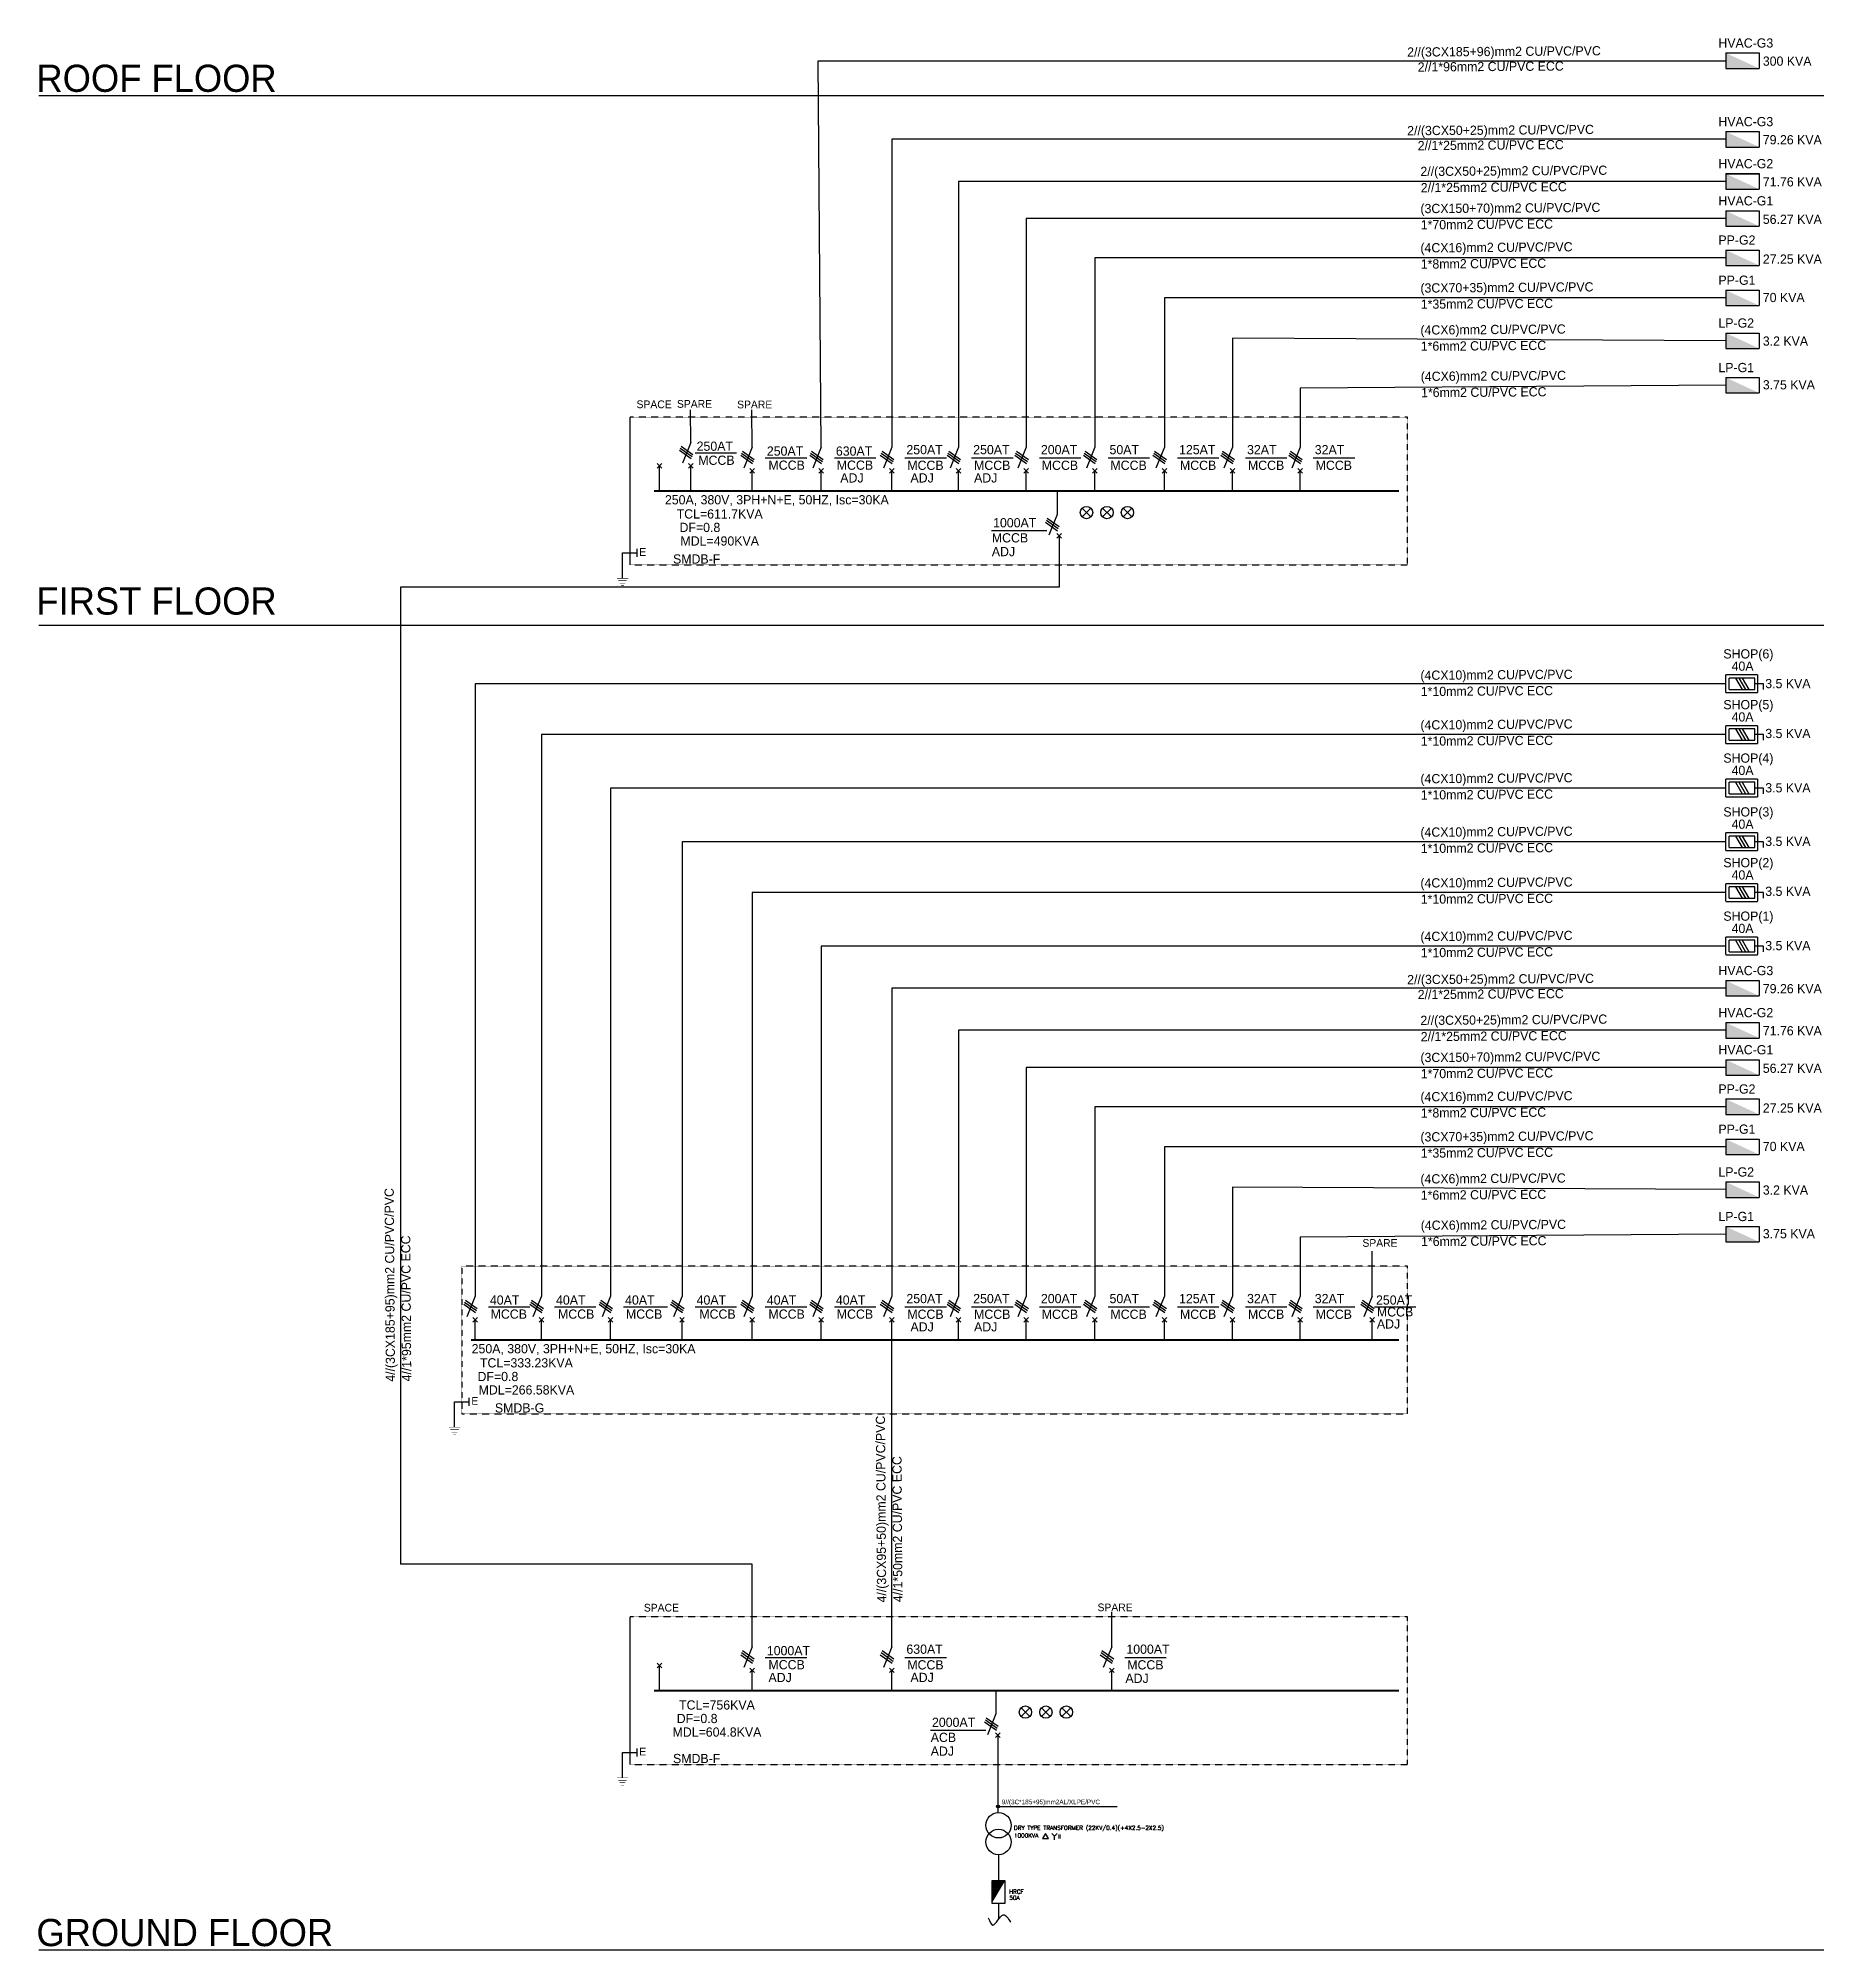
# Model space of a CAD drawing. Header units: millimetres. Extents: x -918189 to -128147, y -87802 to 32348.
# Drawn here: x -918189 to -821405, y -86562 to 17058 of the extents above.
import ezdxf
from ezdxf.enums import TextEntityAlignment as Align

# ---------------------------------------------------------------- set-up
doc = ezdxf.new("R2010")
doc.units = ezdxf.units.MM
for name, pattern in [('B02 SLD$0$CENTER', [2, 1.25, -0.25, 0.25, -0.25]), ('B02 SLD$0$CONTINUA', [0]), ('B02 SLD$0$HIDDEN', [0.375, 0.25, -0.125])]:
    doc.linetypes.add(name, pattern=pattern)
for name, color, linetype in [('B02 SLD$0$E-DIAG-TXT', 2, 'Continuous'), ('B02 SLD$0$E-EQUIP', 4, 'Continuous'), ('B02 SLD$0$E-PANEL', 1, 'B02 SLD$0$CENTER'), ('B02 SLD$0$E-S', 4, 'Continuous'), ('B02 SLD$0$E-SLD', 4, 'Continuous'), ('B02 SLD$0$E-SOCK-DP-1', 2, 'Continuous'), ('B02 SLD$0$E-SWIT-AIR', 6, 'Continuous'), ('B02 SLD$0$E-T25', 3, 'Continuous'), ('B02 SLD$0$E-TEXT', 3, 'Continuous'), ('B02 SLD$0$E-TEXT25', 3, 'Continuous'), ('B02 SLD$0$E-WIR', 4, 'Continuous'), ('B02 SLD$0$E-WIRE', 4, 'B02 SLD$0$CONTINUA'), ('B02 SLD$0$XREF1$0$E-SLD', 4, 'Continuous'), ('E-TEXT', 40, 'Continuous'), ('ELEC', 4, 'Continuous')]:
    doc.layers.add(name, color=color, linetype=linetype)
doc.styles.add('B02 SLD$0$EN-SCL', font='stencil.shx', dxfattribs={"height": 500})
doc.styles.add('B02 SLD$0$STENCIL', font='STENCIL.shx', dxfattribs={"height": 0.25})
doc.styles.add('B02 SLD$0$T25-200', font='Stencil.shx', dxfattribs={"width": 0.8, "height": 500})
doc.styles.add('B02 SLD$0$XREF1$0$LEROY', font='STENCIL', dxfattribs={"height": 2})
doc.styles.add('ELEC', font='romans.shx')
doc.dimstyles.new('ISO-25', dxfattribs={"dimtxt": 2.5, "dimasz": 2.5, "dimexe": 1.25, "dimexo": 0.625, "dimtad": 1, "dimtxsty": 'Standard', "dimcen": 2.5, "dimadec": 0, "dimazin": 0, "dimtfac": 1, "dimtmove": 0, "dimatfit": 3, "dimfxl": 1, "dimarcsym": 0})

# ---------------------------------------------------------------- blocks, each defined once
blk = doc.blocks.new('B02 SLD$0$P2-flat-5')
at = {"layer": 'B02 SLD$0$E-SOCK-DP-1'}
for p, q in [((-4.54, 4.18), (4.54, 4.18)), ((-4.54, 4.18), (-4.54, 0)), ((-4.54, 0), (4.54, 0)), ((4.54, 4.18), (4.54, 0))]:
    blk.add_line(p, q, dxfattribs=at)
blk.add_solid([(-4.54, 0), (-4.54, 4.18), (4.54, 0)], dxfattribs=at)
blk = doc.blocks.new('B02 SLD$0$IS8')
for p, q in [((32, 751), (32, 584)), ((143, 751), (32, 751)), ((-79, 584), (-79, 84)), ((143, 584), (-79, 584)), ((143, 84), (143, 584)), ((143, 84), (-79, 84))]:
    blk.add_line(p, q)
at = {"color": 7, "linetype": 'B02 SLD$0$HIDDEN', "ltscale": 0.5}
for p, q in [((-139, 644), (-139, 24)), ((203, 644), (-139, 644)), ((203, 24), (203, 644)), ((203, 24), (-139, 24))]:
    blk.add_line(p, q, dxfattribs=at)
at = {"color": 3}
for p, q in [((-79, 338), (143, 466)), ((-79, 274), (143, 402)), ((-79, 210), (143, 338))]:
    blk.add_line(p, q, dxfattribs=at)

msp = doc.modelspace()

# ---------------------------------------------------------------- linework, layer by layer
at = {"color": 4}
msp.add_line((-879488, -65667), (-898549, -65667), dxfattribs=at)
for points in [[(-875746, -5115), (-875918, 15841, -0.4166181), (-875918, 15841), (-826721, 15841)], [(-826721, 11578), (-871923, 11578, 0.4142136), (-871923, 11578), (-871923, -5115)], [(-826721, 9298), (-868303, 9298, 0.4142136), (-868304, 9298), (-868304, -5115)], [(-826721, 7285), (-864632, 7285, 0.4142136), (-864632, 7285), (-864632, -5115)], [(-826721, 5158), (-860912, 5158, 0.4142136), (-860912, 5158), (-860912, -5115)], [(-826721, 2981), (-857145, 2981, 0.4142136), (-857145, 2981), (-857145, -5115)], [(-826721, 661), (-853459, 792, 0.4156494), (-853459, 792), (-853459, -5115)], [(-826721, -1753), (-849789, -1910, 0.4122184), (-849789, -1911), (-849789, -5115)], [(-862856, -11893), (-862856, -12703), (-898549, -12703, 0.4142136), (-898549, -12704), (-898549, -65667)], [(-826707, -17936), (-894500, -17936, 0.4142136), (-894500, -17936), (-894500, -51134)], [(-826707, -20687), (-890916, -20687, 0.4142136), (-890916, -20687), (-890916, -51134)], [(-826707, -23587), (-887172, -23587, 0.4142136), (-887172, -23587), (-887172, -51134)], [(-826707, -26502), (-883294, -26502, 0.4142136), (-883294, -26502), (-883294, -51134)], [(-826707, -29253), (-879488, -29253, 0.4142136), (-879488, -29253), (-879488, -51134)], [(-826707, -32152), (-875746, -32152, 0.4142136), (-875746, -32153), (-875746, -51134)], [(-826721, -34441), (-871923, -34441, 0.4142136), (-871923, -34441), (-871923, -51134)], [(-826721, -36721), (-868303, -36721, 0.4142136), (-868304, -36721), (-868304, -51134)], [(-826721, -38734), (-864632, -38734, 0.4142136), (-864632, -38734), (-864632, -51134)], [(-826721, -40861), (-860912, -40861, 0.4142136), (-860912, -40861), (-860912, -51134)], [(-826721, -43038), (-857145, -43038, 0.4142136), (-857145, -43038), (-857145, -51134)], [(-826721, -45358), (-853459, -45227, 0.4156494), (-853459, -45227), (-853459, -51134)], [(-826721, -47772), (-849789, -47929, 0.4122184), (-849789, -47929), (-849789, -51134)]]:
    msp.add_lwpolyline(points, format="xyb", dxfattribs=at)
for points in [[(-918150, 13957), (-821405, 13957)], [(-918150, 13955), (-821405, 13955)], [(-918150, 13955), (-821405, 13955)], [(-918150, -14761), (-821405, -14761)], [(-866168, -78506), (-866168, -78506)], [(-918150, -86560), (-821405, -86560)], [(-918150, -86560), (-821405, -86560)], [(-918150, -86562), (-821405, -86562)]]:
    msp.add_lwpolyline(points)
for points in [[(-882813, -4848), (-882827, -3084)], [(-879488, -5115), (-879505, -3093)], [(-862856, -9910), (-862856, -12305)], [(-871923, -70139), (-871923, -53511)], [(-879488, -70139), (-879488, -65667)], [(-860001, -70139), (-860000, -68268)], [(-866168, -74935), (-866168, -77330)], [(-866168, -77330), (-866168, -78506)], [(-866168, -78506), (-866168, -79128)], [(-866136, -81408), (-866136, -82819)], [(-866136, -84041), (-866135, -84904)]]:
    msp.add_lwpolyline(points, dxfattribs=at)
at = {"color": 1}
for points in [[(-886096, -11492), (-886096, -3492)], [(-886096, -76517), (-886096, -68517)]]:
    msp.add_lwpolyline(points, dxfattribs=at)
at = {"layer": 'B02 SLD$0$E-EQUIP'}
for p, q in [((-861130, -8891, -2148734769), (-861606, -8416, -2148734769)), ((-861606, -8891, -2148734769), (-861130, -8416, -2148734769)), ((-860496, -8891, -2148734769), (-860021, -8416, -2148734769)), ((-860021, -8891, -2148734769), (-860496, -8416, -2148734769)), ((-859386, -8891, -2148734769), (-858911, -8416, -2148734769)), ((-858911, -8891, -2148734769), (-859386, -8416, -2148734769)), ((-864442, -73916, -2148734769), (-864917, -73441, -2148734769)), ((-864917, -73916, -2148734769), (-864442, -73441, -2148734769)), ((-863808, -73916, -2148734769), (-863333, -73441, -2148734769)), ((-863333, -73916, -2148734769), (-863808, -73441, -2148734769)), ((-862698, -73916, -2148734769), (-862223, -73441, -2148734769)), ((-862223, -73916, -2148734769), (-862698, -73441, -2148734769))]:
    msp.add_line(p, q, dxfattribs=at)
at = {"layer": 'B02 SLD$0$E-PANEL', "ltscale": 0.1}
for points in [[(-886096, -11492), (-843963, -11492), (-843963, -3492), (-886096, -3492)], [(-886096, -76517), (-843963, -76517), (-843963, -68517), (-886096, -68517)]]:
    msp.add_lwpolyline(points, dxfattribs=at)
msp.add_lwpolyline([(-895234, -57511), (-843963, -57511), (-843963, -49511), (-895234, -49511)], close=True, dxfattribs=at)
at = {"layer": 'B02 SLD$0$E-S', "color": 4}
for p, q in [((-884507, -7226), (-884507, -6124)), ((-882813, -7226), (-882813, -6124)), ((-884507, -7492), (-884507, -6391)), ((-882813, -7492), (-882813, -6391)), ((-879488, -7492), (-879488, -6391)), ((-875746, -7492), (-875746, -6391)), ((-871923, -7492), (-871923, -6391)), ((-868304, -7492), (-868304, -6391)), ((-864632, -7492), (-864632, -6391)), ((-860912, -7492), (-860912, -6391)), ((-857145, -7492), (-857145, -6391)), ((-853459, -7492), (-853459, -6391)), ((-849789, -7492), (-849789, -6391)), ((-894500, -53511), (-894500, -52410)), ((-890916, -53511), (-890916, -52410)), ((-887172, -53511), (-887172, -52410)), ((-883294, -53511), (-883294, -52410)), ((-879488, -53511), (-879488, -52410)), ((-875746, -53511), (-875746, -52410)), ((-871923, -53511), (-871923, -52410)), ((-868304, -53511), (-868304, -52410)), ((-864632, -53511), (-864632, -52410)), ((-860912, -53511), (-860912, -52410)), ((-857145, -53511), (-857145, -52410)), ((-853459, -53511), (-853459, -52410)), ((-849789, -53511), (-849789, -52410)), ((-845882, -53511), (-845882, -52410)), ((-884507, -72250), (-884507, -71149)), ((-884507, -72517), (-884507, -71416)), ((-879488, -72517), (-879488, -71416)), ((-871923, -72517), (-871923, -71416)), ((-860001, -72517), (-860001, -71416))]:
    msp.add_line(p, q, dxfattribs=at)
at = {"layer": 'B02 SLD$0$E-S'}
msp.add_lwpolyline([(-845882, -51134), (-845882, -48684)], dxfattribs=at)
msp.add_spline([(-866692, -84828, 0), (-866441, -85220, 0), (-865889, -84668, 0), (-865495, -85062, 0)], degree=3, dxfattribs=at)
at = {"layer": 'B02 SLD$0$E-SLD'}
for p, q in [((-886516, -10844), (-885746, -10844)), ((-885746, -10626), (-885746, -11063)), ((-895619, -56863), (-894849, -56863)), ((-894849, -56644), (-894849, -57082)), ((-886516, -75869), (-885746, -75869)), ((-885746, -75650), (-885746, -76088))]:
    msp.add_line(p, q, dxfattribs=at)
for centre in [(-861368, -8654, -2148734769), (-860258, -8654, -2148734769), (-859149, -8654, -2148734769), (-864680, -73678, -2148734769), (-863570, -73678, -2148734769), (-862461, -73678, -2148734769)]:
    msp.add_circle(centre, 336, dxfattribs=at)
at = {"layer": 'B02 SLD$0$E-T25'}
for p, q in [((-880336, -5438, -2148734769), (-882585, -5438, -2148734769)), ((-876530, -5705, -2148734769), (-878779, -5705, -2148734769)), ((-872788, -5705, -2148734769), (-875037, -5705, -2148734769)), ((-868965, -5705, -2148734769), (-871214, -5705, -2148734769)), ((-865345, -5705, -2148734769), (-867594, -5705, -2148734769)), ((-861674, -5705, -2148734769), (-863923, -5705, -2148734769)), ((-857954, -5705, -2148734769), (-860203, -5705, -2148734769)), ((-854187, -5705, -2148734769), (-856436, -5705, -2148734769)), ((-850501, -5705, -2148734769), (-852750, -5705, -2148734769)), ((-846831, -5705, -2148734769), (-849080, -5705, -2148734769)), ((-863511, -9649, -2148734769), (-866517, -9649, -2148734769)), ((-891542, -51724, -2148734769), (-893791, -51724, -2148734769)), ((-887957, -51724, -2148734769), (-890206, -51724, -2148734769)), ((-884076, -51724, -2148734769), (-886463, -51724, -2148734769)), ((-880336, -51724, -2148734769), (-882585, -51724, -2148734769)), ((-876530, -51724, -2148734769), (-878779, -51724, -2148734769)), ((-872788, -51724, -2148734769), (-875037, -51724, -2148734769)), ((-868965, -51724, -2148734769), (-871214, -51724, -2148734769)), ((-865345, -51724, -2148734769), (-867594, -51724, -2148734769)), ((-861674, -51724, -2148734769), (-863923, -51724, -2148734769)), ((-857954, -51724, -2148734769), (-860203, -51724, -2148734769)), ((-854187, -51724, -2148734769), (-856436, -51724, -2148734769)), ((-850501, -51724, -2148734769), (-852750, -51724, -2148734769)), ((-846831, -51724, -2148734769), (-849080, -51724, -2148734769)), ((-843510, -51724, -2148734769), (-845759, -51724, -2148734769)), ((-876530, -70730, -2148734769), (-878779, -70730, -2148734769)), ((-868965, -70730, -2148734769), (-871214, -70730, -2148734769)), ((-857043, -70730, -2148734769), (-859292, -70730, -2148734769)), ((-866823, -74674, -2148734769), (-869828, -74674, -2148734769))]:
    msp.add_line(p, q, dxfattribs=at)
at = {"layer": 'B02 SLD$0$E-WIR'}
for p, q in [((-886516, -12216), (-886516, -10844)), ((-895619, -58234), (-895619, -56863)), ((-886516, -77240), (-886516, -75869))]:
    msp.add_line(p, q, dxfattribs=at)
at = {"layer": 'B02 SLD$0$E-WIR', "const_width": 26.7}
for points in [[(-886824, -12216), (-886208, -12216)], [(-886747, -12349), (-886285, -12349)], [(-886670, -12482), (-886362, -12482)], [(-886593, -12616), (-886439, -12616)], [(-895927, -58234), (-895311, -58234)], [(-895850, -58368), (-895388, -58368)], [(-895773, -58501), (-895465, -58501)], [(-895696, -58635), (-895542, -58635)], [(-886824, -77240), (-886208, -77240)], [(-886747, -77374), (-886285, -77374)], [(-886670, -77507), (-886362, -77507)], [(-886593, -77640), (-886439, -77640)]]:
    msp.add_lwpolyline(points, dxfattribs=at)
at = {"layer": 'B02 SLD$0$E-WIRE', "color": 4}
for p, q in [((-882813, -4848), (-883270, -5974)), ((-879488, -5115), (-879946, -6240)), ((-875746, -5115), (-876203, -6240)), ((-871923, -5115), (-872380, -6240)), ((-868304, -5115), (-868761, -6240)), ((-864632, -5115), (-865089, -6240)), ((-860912, -5115), (-861369, -6240)), ((-857145, -5115), (-857602, -6240)), ((-853459, -5115), (-853917, -6240)), ((-849789, -5115), (-850246, -6240)), ((-884382, -5999), (-884633, -6250)), ((-884633, -5999), (-884382, -6250)), ((-882688, -5999), (-882938, -6250)), ((-882938, -5999), (-882688, -6250)), ((-879363, -6266), (-879614, -6516)), ((-879614, -6266), (-879363, -6516)), ((-875621, -6266), (-875871, -6516)), ((-875871, -6266), (-875621, -6516)), ((-871798, -6266), (-872048, -6516)), ((-872048, -6266), (-871798, -6516)), ((-868178, -6266), (-868429, -6516)), ((-868429, -6266), (-868178, -6516)), ((-864507, -6266), (-864757, -6516)), ((-864757, -6266), (-864507, -6516)), ((-860787, -6266), (-861038, -6516)), ((-861038, -6266), (-860787, -6516)), ((-857020, -6266), (-857270, -6516)), ((-857270, -6266), (-857020, -6516)), ((-853334, -6266), (-853585, -6516)), ((-853585, -6266), (-853334, -6516)), ((-849664, -6266), (-849914, -6516)), ((-849914, -6266), (-849664, -6516)), ((-862962, -8753), (-863419, -9879)), ((-862981, -9785), (-862731, -10035)), ((-862731, -9785), (-862981, -10035)), ((-894500, -51134), (-894957, -52259)), ((-890916, -51134), (-891373, -52259)), ((-887172, -51134), (-887629, -52259)), ((-883294, -51134), (-883751, -52259)), ((-879488, -51134), (-879946, -52259)), ((-875746, -51134), (-876203, -52259)), ((-871923, -51134), (-872380, -52259)), ((-868304, -51134), (-868761, -52259)), ((-864632, -51134), (-865089, -52259)), ((-860912, -51134), (-861369, -52259)), ((-857145, -51134), (-857602, -52259)), ((-853459, -51134), (-853917, -52259)), ((-849789, -51134), (-850246, -52259)), ((-845882, -51134), (-846339, -52259)), ((-894375, -52285), (-894625, -52535)), ((-894625, -52285), (-894375, -52535)), ((-890790, -52285), (-891041, -52535)), ((-891041, -52285), (-890790, -52535)), ((-887047, -52285), (-887297, -52535)), ((-887297, -52285), (-887047, -52535)), ((-883169, -52285), (-883419, -52535)), ((-883419, -52285), (-883169, -52535)), ((-879363, -52285), (-879614, -52535)), ((-879614, -52285), (-879363, -52535)), ((-875621, -52285), (-875871, -52535)), ((-875871, -52285), (-875621, -52535)), ((-871798, -52285), (-872048, -52535)), ((-872048, -52285), (-871798, -52535)), ((-868178, -52285), (-868429, -52535)), ((-868429, -52285), (-868178, -52535)), ((-864507, -52285), (-864757, -52535)), ((-864757, -52285), (-864507, -52535)), ((-860787, -52285), (-861038, -52535)), ((-861038, -52285), (-860787, -52535)), ((-857020, -52285), (-857270, -52535)), ((-857270, -52285), (-857020, -52535)), ((-853334, -52285), (-853585, -52535)), ((-853585, -52285), (-853334, -52535)), ((-849664, -52285), (-849914, -52535)), ((-849914, -52285), (-849664, -52535)), ((-845756, -52285), (-846007, -52535)), ((-846007, -52285), (-845756, -52535)), ((-879488, -70139), (-879946, -71265)), ((-871923, -70139), (-872380, -71265)), ((-860001, -70139), (-860458, -71265)), ((-884382, -71024), (-884633, -71274)), ((-884633, -71024), (-884382, -71274)), ((-879363, -71290), (-879614, -71541)), ((-879614, -71290), (-879363, -71541)), ((-871798, -71290), (-872048, -71541)), ((-872048, -71290), (-871798, -71541)), ((-859876, -71290), (-860126, -71541)), ((-860126, -71290), (-859876, -71541)), ((-866274, -73778), (-866731, -74903)), ((-866293, -74809), (-866042, -75060)), ((-866042, -74809), (-866293, -75060))]:
    msp.add_line(p, q, dxfattribs=at)
for points in [[(-883388, -5166), (-882747, -5619)], [(-883343, -5054), (-882702, -5507)], [(-883434, -5278), (-882792, -5731)], [(-880109, -5544), (-879468, -5998)], [(-880064, -5433), (-879423, -5886)], [(-880018, -5321), (-879377, -5774)], [(-876367, -5544), (-875726, -5998)], [(-876321, -5433), (-875680, -5886)], [(-876276, -5321), (-875635, -5774)], [(-872544, -5544), (-871903, -5998)], [(-872498, -5433), (-871857, -5886)], [(-872453, -5321), (-871812, -5774)], [(-868924, -5544), (-868283, -5998)], [(-868879, -5433), (-868238, -5886)], [(-868833, -5321), (-868192, -5774)], [(-865253, -5544), (-864612, -5998)], [(-865208, -5433), (-864566, -5886)], [(-865162, -5321), (-864521, -5774)], [(-861533, -5544), (-860892, -5998)], [(-861488, -5433), (-860846, -5886)], [(-861442, -5321), (-860801, -5774)], [(-857766, -5544), (-857124, -5998)], [(-857720, -5433), (-857079, -5886)], [(-857675, -5321), (-857034, -5774)], [(-854080, -5544), (-853439, -5998)], [(-854035, -5433), (-853394, -5886)], [(-853989, -5321), (-853348, -5774)], [(-850410, -5544), (-849768, -5998)], [(-850364, -5433), (-849723, -5886)], [(-850319, -5321), (-849678, -5774)], [(-862962, -7492), (-862962, -8753)], [(-863583, -9183), (-862942, -9636)], [(-863537, -9071), (-862896, -9524)], [(-863492, -8959), (-862851, -9412)], [(-895121, -51563), (-894479, -52016)], [(-895075, -51451), (-894434, -51905)], [(-895030, -51340), (-894389, -51793)], [(-891536, -51563), (-890895, -52016)], [(-891491, -51451), (-890850, -51905)], [(-891446, -51340), (-890804, -51793)], [(-887793, -51563), (-887152, -52016)], [(-887748, -51451), (-887106, -51905)], [(-887702, -51340), (-887061, -51793)], [(-883915, -51563), (-883274, -52016)], [(-883869, -51451), (-883228, -51905)], [(-883824, -51340), (-883183, -51793)], [(-880109, -51563), (-879468, -52016)], [(-880064, -51451), (-879423, -51905)], [(-880018, -51340), (-879377, -51793)], [(-876367, -51563), (-875726, -52016)], [(-876321, -51451), (-875680, -51905)], [(-876276, -51340), (-875635, -51793)], [(-872544, -51563), (-871903, -52016)], [(-872498, -51451), (-871857, -51905)], [(-872453, -51340), (-871812, -51793)], [(-868924, -51563), (-868283, -52016)], [(-868879, -51451), (-868238, -51905)], [(-868833, -51340), (-868192, -51793)], [(-865253, -51563), (-864612, -52016)], [(-865208, -51451), (-864566, -51905)], [(-865162, -51340), (-864521, -51793)], [(-861533, -51563), (-860892, -52016)], [(-861488, -51451), (-860846, -51905)], [(-861442, -51340), (-860801, -51793)], [(-857766, -51563), (-857124, -52016)], [(-857720, -51451), (-857079, -51905)], [(-857675, -51340), (-857034, -51793)], [(-854080, -51563), (-853439, -52016)], [(-854035, -51451), (-853394, -51905)], [(-853989, -51340), (-853348, -51793)], [(-850410, -51563), (-849768, -52016)], [(-850364, -51451), (-849723, -51905)], [(-850319, -51340), (-849678, -51793)], [(-846502, -51563), (-845861, -52016)], [(-846457, -51451), (-845816, -51905)], [(-846412, -51340), (-845770, -51793)], [(-880064, -70457), (-879423, -70910)], [(-880018, -70345), (-879377, -70798)], [(-872498, -70457), (-871857, -70910)], [(-872453, -70345), (-871812, -70798)], [(-860576, -70457), (-859935, -70910)], [(-860531, -70345), (-859890, -70798)], [(-880109, -70569), (-879468, -71022)], [(-872544, -70569), (-871903, -71022)], [(-860622, -70569), (-859980, -71022)], [(-866274, -72517), (-866274, -73778)], [(-866895, -74207), (-866254, -74660)], [(-866849, -74095), (-866208, -74549)], [(-866804, -73984), (-866163, -74437)]]:
    msp.add_lwpolyline(points, dxfattribs=at)
at = {"layer": 'B02 SLD$0$XREF1$0$E-SLD', "color": 2, "const_width": 112}
for points in [[(-844431, -7492), (-884813, -7492)], [(-844431, -53511), (-894724, -53511)], [(-844431, -72517), (-884813, -72517)]]:
    msp.add_lwpolyline(points, dxfattribs=at)
at = {"layer": 'ELEC'}
for p, q in [((-863111, -80409), (-863256, -80259)), ((-863111, -80409), (-862966, -80259)), ((-863111, -80597), (-863111, -80409))]:
    msp.add_line(p, q, dxfattribs=at)
for points in [[(-863586, -80252), (-863747, -80530), (-863426, -80530)], [(-865773, -82819), (-866499, -82819), (-866499, -84041), (-865773, -84041)]]:
    msp.add_lwpolyline(points, close=True, dxfattribs=at)
for centre in [(-866136, -79815), (-866136, -80720)]:
    msp.add_circle(centre, 688, dxfattribs=at)
msp.add_solid([(-866499, -82819), (-865773, -82819), (-866499, -84041)], dxfattribs=at)

# ---------------------------------------------------------------- block references
at = {"layer": 'B02 SLD$0$E-S', "xscale": 200.0000000000064, "yscale": 200.0000000000064, "zscale": 200.0000000000064}
for p in [(-825814, 15423), (-825814, 15423), (-825814, 15423), (-825814, 15423), (-825814, 11160), (-825814, 11161), (-825814, 11160), (-825814, 11161), (-825814, 8881), (-825814, 8880), (-825814, 8881), (-825814, 8880), (-825814, 6866), (-825814, 6867), (-825814, 6867), (-825814, 6867), (-825814, 4741), (-825814, 4740), (-825814, 4741), (-825814, 4740), (-825814, 2564), (-825814, 2563), (-825814, 2564), (-825814, 2563), (-825814, 243), (-825814, 243), (-825814, 243), (-825814, 243), (-825814, -2171), (-825814, -2172), (-825814, -2171), (-825814, -2172), (-825814, -34859), (-825814, -34858), (-825814, -34859), (-825814, -34858), (-825814, -37138), (-825814, -37139), (-825814, -37138), (-825814, -37139), (-825814, -39153), (-825814, -39152), (-825814, -39152), (-825814, -39152), (-825814, -41279), (-825814, -41278), (-825814, -41279), (-825814, -41278), (-825814, -43455), (-825814, -43456), (-825814, -43455), (-825814, -43456), (-825814, -45776), (-825814, -45776), (-825814, -45776), (-825814, -45776), (-825814, -48190), (-825814, -48191), (-825814, -48190), (-825814, -48191)]:
    msp.add_blockref('B02 SLD$0$P2-flat-5', p, dxfattribs=at)
at = {"layer": 'B02 SLD$0$E-SWIT-AIR', "xscale": 2.8, "yscale": 2.8, "zscale": 2.8, "rotation": 270}
for p in [(-826775, -17847), (-826775, -20598), (-826775, -23498), (-826775, -26413), (-826775, -29164), (-826775, -32063)]:
    msp.add_blockref('B02 SLD$0$IS8', p, dxfattribs=at)

# ---------------------------------------------------------------- texts
at = {"layer": 'B02 SLD$0$E-DIAG-TXT', "color": 3, "style": 'B02 SLD$0$EN-SCL'}
for s, p in [('SHOP(6)', (-825491, -16314, -126315364384)), ('40A', (-825806, -16980, -126315364384)), ('SHOP(5)', (-825491, -19065, -126315364384)), ('40A', (-825806, -19732, -126315364384)), ('SHOP(4)', (-825491, -21965, -126315364384)), ('40A', (-825806, -22631, -126315364384)), ('SHOP(3)', (-825491, -24880, -126315364384)), ('40A', (-825806, -25546, -126315364384)), ('SHOP(2)', (-825491, -27631, -126315364384)), ('40A', (-825806, -28297, -126315364384)), ('SHOP(1)', (-825491, -30531, -126315364384)), ('40A', (-825806, -31197, -126315364384))]:
    msp.add_text(s, height=500, dxfattribs=at).set_placement(p, align=Align.MIDDLE_CENTER)
at = {"layer": 'B02 SLD$0$E-T25', "style": 'B02 SLD$0$T25-200'}
for s, rotation, p in [('2//(3CX185+96)mm2 CU/PVC/PVC', 0.39058, (-843985, 16059)), ('2//1*96mm2 CU/PVC ECC', 0.39058, (-843412, 15250)), ('2//(3CX50+25)mm2 CU/PVC/PVC', 0.39058, (-843985, 11797)), ('2//1*25mm2 CU/PVC ECC', 0.39058, (-843412, 10988)), ('2//(3CX50+25)mm2 CU/PVC/PVC', 0.39058, (-843267, 9586)), ('2//1*25mm2 CU/PVC ECC', 0.39058, (-843249, 8708)), ('(3CX150+70)mm2 CU/PVC/PVC', 0.39058, (-843267, 7573)), ('1*70mm2 CU/PVC ECC', 0.39058, (-843249, 6694)), ('(4CX16)mm2 CU/PVC/PVC', 0.39058, (-843267, 5447)), ('1*8mm2 CU/PVC ECC', 0.39058, (-843249, 4568)), ('(3CX70+35)mm2 CU/PVC/PVC', 0.39058, (-843267, 3269)), ('1*35mm2 CU/PVC ECC', 0.39058, (-843249, 2390)), ('(4CX6)mm2 CU/PVC/PVC', 0.39058, (-843267, 992)), ('1*6mm2 CU/PVC ECC', 0.39058, (-843249, 113)), ('(4CX6)mm2 CU/PVC/PVC', 0.39058, (-843250, -1522)), ('1*6mm2 CU/PVC ECC', 0.39058, (-843232, -2401)), ('(4CX10)mm2 CU/PVC/PVC', 0.39058, (-843267, -17725)), ('1*10mm2 CU/PVC ECC', 0.39058, (-843249, -18604)), ('(4CX10)mm2 CU/PVC/PVC', 0.39058, (-843267, -20418)), ('1*10mm2 CU/PVC ECC', 0.39058, (-843249, -21297)), ('(4CX10)mm2 CU/PVC/PVC', 0.39058, (-843267, -23333)), ('1*10mm2 CU/PVC ECC', 0.39058, (-843249, -24212)), ('(4CX10)mm2 CU/PVC/PVC', 0.39058, (-843267, -26232)), ('1*10mm2 CU/PVC ECC', 0.39058, (-843249, -27111)), ('(4CX10)mm2 CU/PVC/PVC', 0.39058, (-843267, -28983)), ('1*10mm2 CU/PVC ECC', 0.39058, (-843249, -29862)), ('(4CX10)mm2 CU/PVC/PVC', 0.39058, (-843267, -31883)), ('1*10mm2 CU/PVC ECC', 0.39058, (-843249, -32762)), ('2//(3CX50+25)mm2 CU/PVC/PVC', 0.39058, (-843985, -34222)), ('2//1*25mm2 CU/PVC ECC', 0.39058, (-843412, -35031)), ('2//(3CX50+25)mm2 CU/PVC/PVC', 0.39058, (-843267, -36432)), ('2//1*25mm2 CU/PVC ECC', 0.39058, (-843249, -37311)), ('(3CX150+70)mm2 CU/PVC/PVC', 0.39058, (-843267, -38445)), ('1*70mm2 CU/PVC ECC', 0.39058, (-843249, -39324)), ('(4CX16)mm2 CU/PVC/PVC', 0.39058, (-843267, -40572)), ('1*8mm2 CU/PVC ECC', 0.39058, (-843249, -41451)), ('(3CX70+35)mm2 CU/PVC/PVC', 0.39058, (-843267, -42749)), ('1*35mm2 CU/PVC ECC', 0.39058, (-843249, -43628)), ('(4CX6)mm2 CU/PVC/PVC', 0.39058, (-843267, -45027)), ('4//(3CX185+95)mm2 CU/PVC/PVC', 90.39058, (-898847, -55770)), ('1*6mm2 CU/PVC ECC', 0.39058, (-843249, -45906)), ('(4CX6)mm2 CU/PVC/PVC', 0.39058, (-843250, -47541)), ('4//1*95mm2 CU/PVC ECC', 90.39058, (-897968, -55752)), ('1*6mm2 CU/PVC ECC', 0.39058, (-843232, -48420)), ('4//(3CX95+50)mm2 CU/PVC/PVC', 90.39058, (-872221, -67734)), ('4//1*50mm2 CU/PVC ECC', 90.39058, (-871342, -67717))]:
    msp.add_text(s, height=500, rotation=rotation, dxfattribs=at).set_placement(p)
for s, p in [('HVAC-G3', (-827116, 16551, 727515246)), ('300 KVA', (-824709, 15567)), ('HVAC-G3', (-827116, 12288, 727515246)), ('79.26 KVA', (-824709, 11305)), ('HVAC-G2', (-827116, 10008, 727515246)), ('71.76 KVA', (-824709, 9025)), ('HVAC-G1', (-827116, 7994, 727515246)), ('56.27 KVA', (-824709, 6992)), ('PP-G2', (-827116, 5868, 727515246)), ('27.25 KVA', (-824709, 4835)), ('PP-G1', (-827116, 3691, 727515246)), ('70 KVA', (-824709, 2753)), ('LP-G2', (-827116, 1371, 727515246)), ('3.2 KVA', (-824709, 392)), ('LP-G1', (-827116, -1044, 727515246)), ('LP-G1', (-827116, -1044, 727515246)), ('LP-G1', (-827116, -1043, 727515246)), ('LP-G1', (-827116, -1044, 727515246)), ('3.75 KVA', (-824709, -1978)), ('250AT', (-882501, -5306, -2148734769)), ('250AT', (-878695, -5572, -2148734769)), ('630AT', (-874953, -5572, -2148734769)), ('250AT', (-871130, -5493, -2148734769)), ('250AT', (-867510, -5493, -2148734769)), ('200AT', (-863839, -5493, -2148734769)), ('50AT', (-860119, -5493, -2148734769)), ('125AT', (-856351, -5493, -2148734769)), ('32AT', (-852666, -5493, -2148734769)), ('32AT', (-848995, -5493, -2148734769)), ('MCCB', (-882412, -6068, -2148734769)), ('MCCB', (-878607, -6335, -2148734769)), ('MCCB', (-874905, -6335, -2148734769)), ('MCCB', (-871083, -6342, -2148734769)), ('MCCB', (-867463, -6342, -2148734769)), ('MCCB', (-863792, -6342, -2148734769)), ('MCCB', (-860072, -6342, -2148734769)), ('MCCB', (-856304, -6342, -2148734769)), ('MCCB', (-852619, -6342, -2148734769)), ('MCCB', (-848948, -6342, -2148734769)), ('ADJ', (-874714, -7025, -2148734769)), ('ADJ', (-870910, -7025, -2148734769)), ('ADJ', (-867463, -7025, -2148734769)), ('250A, 380V, 3PH+N+E, 50HZ, Isc=30KA', (-884220, -8211)), ('1000AT', (-866432, -9456, -2148734769)), ('MCCB', (-866500, -10274, -2148734769)), ('ADJ', (-866500, -11019, -2148734769)), ('3.5 KVA', (-824576, -18174)), ('3.5 KVA', (-824576, -20880)), ('3.5 KVA', (-824576, -23824)), ('3.5 KVA', (-824576, -26728)), ('3.5 KVA', (-824576, -29434)), ('3.5 KVA', (-824576, -32378)), ('HVAC-G3', (-827116, -33731, 727515246)), ('79.26 KVA', (-824709, -34714)), ('HVAC-G2', (-827116, -36011, 727515246)), ('71.76 KVA', (-824709, -36994)), ('HVAC-G1', (-827116, -38025, 727515246)), ('56.27 KVA', (-824709, -39027)), ('PP-G2', (-827116, -40151, 727515246)), ('27.25 KVA', (-824709, -41184)), ('PP-G1', (-827116, -42328, 727515246)), ('70 KVA', (-824709, -43266)), ('LP-G2', (-827116, -44648, 727515246)), ('3.2 KVA', (-824709, -45627)), ('LP-G1', (-827116, -47062, 727515246)), ('LP-G1', (-827116, -47063, 727515246)), ('LP-G1', (-827116, -47062, 727515246)), ('LP-G1', (-827116, -47063, 727515246)), ('3.75 KVA', (-824709, -47997)), ('40AT', (-893706, -51591, -2148734769)), ('40AT', (-890122, -51591, -2148734769)), ('40AT', (-886379, -51591, -2148734769)), ('40AT', (-882501, -51591, -2148734769)), ('40AT', (-878695, -51591, -2148734769)), ('40AT', (-874953, -51591, -2148734769)), ('250AT', (-871130, -51512, -2148734769)), ('250AT', (-867510, -51512, -2148734769)), ('200AT', (-863839, -51512, -2148734769)), ('50AT', (-860119, -51512, -2148734769)), ('125AT', (-856351, -51512, -2148734769)), ('32AT', (-852666, -51512, -2148734769)), ('32AT', (-848995, -51512, -2148734769)), ('250AT', (-845675, -51591, -2148734769)), ('MCCB', (-845628, -52234, -2148734769)), ('MCCB', (-893668, -52354, -2148734769)), ('MCCB', (-890016, -52354, -2148734769)), ('MCCB', (-886333, -52354, -2148734769)), ('MCCB', (-882357, -52354, -2148734769)), ('MCCB', (-878607, -52354, -2148734769)), ('MCCB', (-874905, -52354, -2148734769)), ('MCCB', (-871083, -52361, -2148734769)), ('ADJ', (-870910, -53044, -2148734769)), ('ADJ', (-867463, -53044, -2148734769)), ('MCCB', (-867463, -52361, -2148734769)), ('MCCB', (-863792, -52361, -2148734769)), ('MCCB', (-860072, -52361, -2148734769)), ('MCCB', (-856304, -52361, -2148734769)), ('MCCB', (-852619, -52361, -2148734769)), ('MCCB', (-848948, -52361, -2148734769)), ('ADJ', (-845628, -52886, -2148734769)), ('250A, 380V, 3PH+N+E, 50HZ, Isc=30KA', (-894697, -54230)), ('1000AT', (-878695, -70597, -2148734769)), ('630AT', (-871130, -70518, -2148734769)), ('1000AT', (-859207, -70518, -2148734769)), ('MCCB', (-878607, -71359, -2148734769)), ('MCCB', (-871083, -71367, -2148734769)), ('MCCB', (-859160, -71367, -2148734769)), ('ADJ', (-878607, -72051, -2148734769)), ('ADJ', (-870910, -72050, -2148734769)), ('ADJ', (-859258, -72097)), ('2000AT', (-869744, -74481, -2148734769)), ('ACB', (-869812, -75298, -2148734769)), ('ADJ', (-869812, -76043, -2148734769))]:
    msp.add_text(s, height=500, dxfattribs=at).set_placement(p)
for s, p in [('TCL=611.7KVA', (-881251, -8727)), ('DF=0.8', (-882324, -9459)), ('MDL=490KVA', (-881251, -10194)), ('TCL=333.23KVA', (-891728, -54746)), ('DF=0.8', (-893272, -55487)), ('MDL=266.58KVA', (-891728, -56213)), ('TCL=756KVA', (-881400, -73293)), ('MDL=604.8KVA', (-881400, -74760)), ('DF=0.8', (-882473, -74025))]:
    msp.add_text(s, height=500, dxfattribs=at).set_placement(p, align=Align.MIDDLE_CENTER)
at = {"layer": 'B02 SLD$0$E-T25', "color": 6, "style": 'B02 SLD$0$T25-200'}
for s, p in [('SMDB-F', (-883781, -11420, 482898078)), ('SMDB-G', (-893435, -57439, 482898078)), ('SMDB-F', (-883781, -76445, 482898078))]:
    msp.add_text(s, height=500, dxfattribs=at).set_placement(p)
at = {"layer": 'B02 SLD$0$E-T25', "color": 52, "true_color": 0xc8c92d, "style": 'B02 SLD$0$T25-200'}
msp.add_text('9//(3C*185+95)mm2AL/XLPE/PVC', height=250, dxfattribs=at).set_placement((-865958, -78675))
at = {"layer": 'B02 SLD$0$E-TEXT', "color": 1, "style": 'B02 SLD$0$STENCIL'}
for s, p in [('ROOF FLOOR ', (-918288, 14151, -56746029)), ('FIRST FLOOR', (-918288, -14187, -56746029)), ('GROUND FLOOR', (-918288, -86366, -56746029))]:
    msp.add_text(s, height=1472.99, dxfattribs=at).set_placement(p)
at = {"layer": 'B02 SLD$0$E-TEXT25', "style": 'B02 SLD$0$XREF1$0$LEROY'}
for s, p in [('SPACE', (-885758, -2996)), ('SPARE', (-883568, -2975)), ('SPARE', (-880307, -3007)), ('E', (-885611, -11003)), ('SPARE', (-846413, -48457)), ('E', (-894714, -57022)), ('SPACE', (-885364, -68229)), ('SPARE', (-860773, -68212)), ('E', (-885611, -76027))]:
    msp.add_text(s, height=420, dxfattribs=at).set_placement(p)
at = {"layer": 'E-TEXT', "style": 'ELEC'}
for s, p in [('DRY TYPE TRANSFORMER (22KV/0.4)(+4X2.5-2X2.5)', (-865301, -80066)), ('1000KVA', (-865301, -80482)), ('II', (-862909, -80531)), ('50A', (-865551, -83856)), ('HRCF', (-865558, -83525))]:
    msp.add_text(s, height=225, dxfattribs=at).set_placement(p)

# ---------------------------------------------------------------- leaders
at = {"layer": 'E-TEXT', "ltscale": 1000}
msp.add_leader([(-866168, -78804), (-859703, -78804)], dimstyle='ISO-25', override={"dimasz": 150, "dimtad": 0, "dimldrblk": 'DotBlank'}, dxfattribs=at)

doc.saveas('drawing.dxf')
